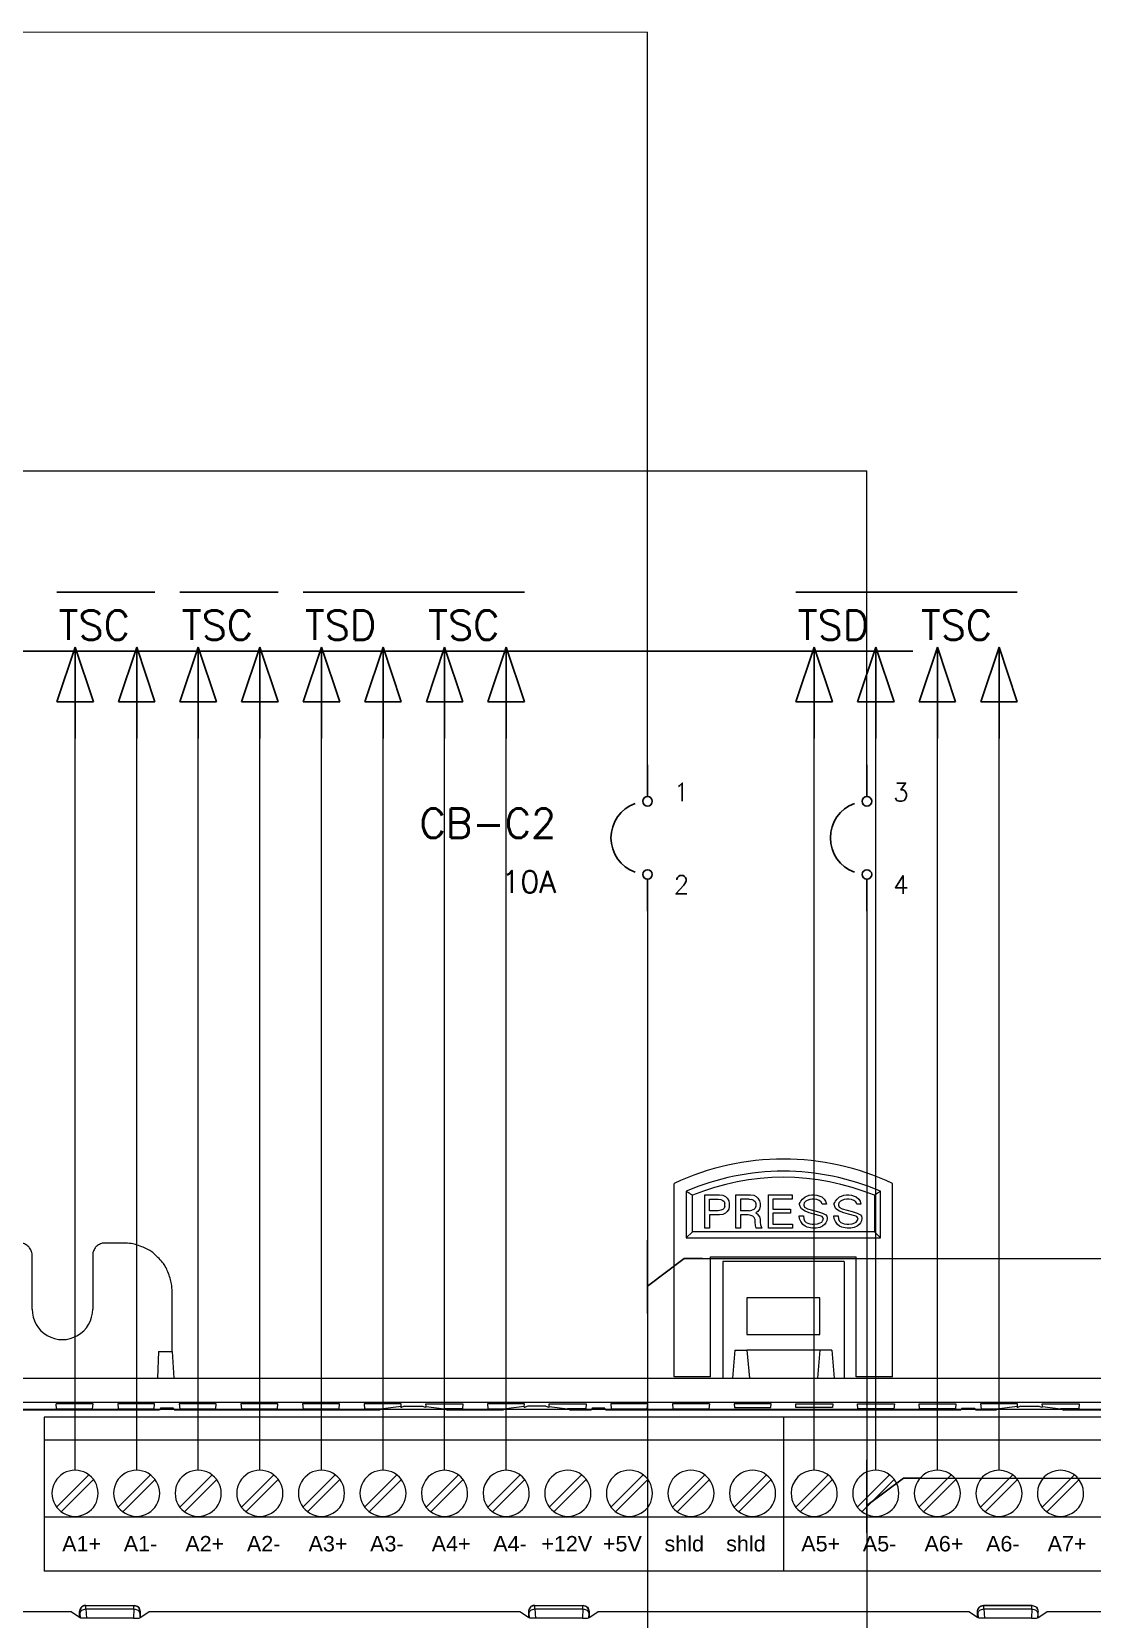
# Model space of a CAD drawing. Header units: inches. Extents: x 75782 to 87231, y -34126 to -18655.
# Drawn here: x 79016.2 to 79161.2, y -29303.4 to -29086.5 of the extents above; entities that cross this region are included whole.
import ezdxf
from ezdxf.enums import TextEntityAlignment as Align

# ---------------------------------------------------------------- set-up
doc = ezdxf.new("R2010")
doc.units = ezdxf.units.IN
doc.header["$MEASUREMENT"] = 0
doc.linetypes.add('DASHED', pattern=[19.05, 12.7, -6.35])
for name, color, linetype, lineweight in [('A-Cable Belden', 9, 'Continuous', 18), ('A-Cables 220V', 6, 'Continuous', 18), ('COMPONENTES', 251, 'Continuous', 18)]:
    doc.layers.add(name, color=color, linetype=linetype, lineweight=lineweight)
doc.styles.add('ARIAL', font='arial.ttf')
doc.styles.get("Standard").update_dxf_attribs({"font": 'ROMANS.SHX'})

# ---------------------------------------------------------------- blocks, each defined once
blk = doc.blocks.new('2F Breaker')
for p, q in [((0, 0), (0, -4.35)), ((30, 0), (30, -4.35)), ((0, -20), (0, -15.65)), ((30, -20), (30, -15.65))]:
    blk.add_line(p, q)
for centre in [(0, -5), (30, -5), (0, -15), (30, -15)]:
    blk.add_circle(centre, 0.653)
for centre in [(0, -10), (30, -10)]:
    blk.add_arc(centre, 5, 110, 250)
for s, p in [('1', (3.57, -5)), ('3', (33.57, -5)), ('2', (3.57, -17.66)), ('4', (33.57, -17.66))]:
    blk.add_text(s, height=2.5).set_placement(p)
at = {"flags": 4}
for tag, height, p in [('NAME', 4, (-12.5, -10)), ('FEATURES', 3, (-12.5, -17.5))]:
    blk.add_attdef(tag, text='', height=height, dxfattribs=at).set_placement(p, align=Align.RIGHT)
blk = doc.blocks.new('derivación a la derecha')
for p, q in [((0, 2.5), (0, -7.5)), ((0, -3.75), (5, 0)), ((5, 0), (7.5, 0))]:
    blk.add_line(p, q)
blk = doc.blocks.new('AK2-XM')
at = {"layer": 'COMPONENTES'}
for p, q in [((31883.37, 23406.27), (31883.37, 23432.72)), ((31913.24, 23406.27), (31913.24, 23432.72)), ((31885.03, 23431.65), (31885.03, 23425.26)), ((31885.86, 23426.09), (31885.86, 23431.1)), ((31887.58, 23426.58), (31887.58, 23431.15)), ((31887.58, 23431.15), (31889.58, 23431.15)), ((31888.21, 23430.58), (31889.41, 23430.58)), ((31888.21, 23428.98), (31888.21, 23430.58)), ((31889.41, 23430.58), (31889.75, 23430.52)), ((31889.58, 23431.15), (31890.03, 23431.09)), ((31889.75, 23430.52), (31890.03, 23430.4)), ((31890.03, 23431.09), (31890.38, 23430.92)), ((31890.03, 23430.4), (31890.21, 23430.23)), ((31890.21, 23430.23), (31890.32, 23429.95)), ((31890.38, 23430.92), (31890.6, 23430.69)), ((31890.6, 23430.69), (31890.83, 23430.35)), ((31890.83, 23430.35), (31890.89, 23429.95)), ((31891.8, 23426.58), (31891.8, 23431.15)), ((31891.8, 23431.15), (31893.8, 23431.15)), ((31892.43, 23430.58), (31892.43, 23428.98)), ((31893.63, 23430.58), (31892.43, 23430.58)), ((31893.63, 23430.58), (31893.97, 23430.52)), ((31893.8, 23431.15), (31894.25, 23431.09)), ((31894.25, 23430.4), (31893.97, 23430.52)), ((31894.25, 23431.09), (31894.6, 23430.92)), ((31894.25, 23430.4), (31894.43, 23430.23)), ((31894.43, 23430.23), (31894.54, 23429.95)), ((31894.6, 23430.92), (31894.83, 23430.69)), ((31894.83, 23430.69), (31895.05, 23430.35)), ((31895.05, 23430.35), (31895.11, 23429.95)), ((31896.25, 23426.58), (31896.25, 23431.15)), ((31896.25, 23431.15), (31899.5, 23431.15)), ((31899.5, 23430.58), (31896.88, 23430.58)), ((31896.88, 23430.58), (31896.88, 23429.21)), ((31899.5, 23431.15), (31899.5, 23430.58)), ((31900.59, 23430.12), (31900.7, 23430.29)), ((31900.7, 23430.29), (31900.93, 23430.58)), ((31900.93, 23430.58), (31901.27, 23430.86)), ((31901.38, 23430.29), (31901.16, 23430.06)), ((31901.27, 23430.86), (31901.5, 23430.97)), ((31901.56, 23430.4), (31901.38, 23430.29)), ((31901.5, 23430.97), (31901.84, 23431.09)), ((31901.9, 23430.52), (31901.56, 23430.4)), ((31901.84, 23431.09), (31902.18, 23431.15)), ((31902.24, 23430.58), (31901.9, 23430.52)), ((31902.18, 23431.15), (31902.52, 23431.15)), ((31902.52, 23430.58), (31902.24, 23430.58)), ((31902.52, 23431.15), (31902.87, 23431.09)), ((31902.87, 23430.52), (31902.52, 23430.58)), ((31902.87, 23431.09), (31903.27, 23430.97)), ((31903.21, 23430.4), (31902.87, 23430.52)), ((31903.49, 23430.18), (31903.21, 23430.4)), ((31903.27, 23430.97), (31903.55, 23430.86)), ((31903.55, 23430.86), (31903.89, 23430.58)), ((31903.89, 23430.58), (31904.06, 23430.29)), ((31904.06, 23430.29), (31904.18, 23429.89)), ((31905.32, 23430.12), (31905.43, 23430.29)), ((31905.43, 23430.29), (31905.66, 23430.58)), ((31905.66, 23430.58), (31906, 23430.86)), ((31906.12, 23430.29), (31905.89, 23430.06)), ((31906, 23430.86), (31906.23, 23430.97)), ((31906.29, 23430.4), (31906.12, 23430.29)), ((31906.23, 23430.97), (31906.57, 23431.09)), ((31906.63, 23430.52), (31906.29, 23430.4)), ((31906.57, 23431.09), (31906.92, 23431.15)), ((31906.97, 23430.58), (31906.63, 23430.52)), ((31906.92, 23431.15), (31907.26, 23431.15)), ((31907.26, 23430.58), (31906.97, 23430.58)), ((31907.26, 23431.15), (31907.6, 23431.09)), ((31907.6, 23430.52), (31907.26, 23430.58)), ((31907.6, 23431.09), (31908, 23430.97)), ((31907.94, 23430.4), (31907.6, 23430.52)), ((31908.23, 23430.18), (31907.94, 23430.4)), ((31908, 23430.97), (31908.28, 23430.86)), ((31908.28, 23430.86), (31908.63, 23430.58)), ((31908.63, 23430.58), (31908.8, 23430.29)), ((31908.8, 23430.29), (31908.91, 23429.89)), ((31910.75, 23431.1), (31910.75, 23426.09)), ((31911.58, 23425.26), (31911.58, 23431.65)), ((31889.41, 23428.98), (31888.21, 23428.98)), ((31888.21, 23428.41), (31888.21, 23426.58)), ((31889.58, 23428.41), (31888.21, 23428.41)), ((31889.75, 23429.04), (31889.41, 23428.98)), ((31890.03, 23428.47), (31889.58, 23428.41)), ((31890.03, 23429.15), (31889.75, 23429.04)), ((31890.21, 23429.32), (31890.03, 23429.15)), ((31890.38, 23428.64), (31890.03, 23428.47)), ((31890.32, 23429.61), (31890.21, 23429.32)), ((31890.32, 23429.61), (31890.32, 23429.95)), ((31890.6, 23428.86), (31890.38, 23428.64)), ((31890.83, 23429.21), (31890.6, 23428.86)), ((31890.89, 23429.61), (31890.83, 23429.21)), ((31890.89, 23429.95), (31890.89, 23429.61)), ((31893.63, 23428.98), (31892.43, 23428.98)), ((31892.43, 23428.41), (31892.43, 23426.58)), ((31893.51, 23428.41), (31892.43, 23428.41)), ((31893.86, 23428.35), (31893.51, 23428.41)), ((31893.63, 23428.98), (31893.97, 23429.04)), ((31894.14, 23428.24), (31893.86, 23428.35)), ((31894.25, 23429.15), (31893.97, 23429.04)), ((31894.31, 23428.07), (31894.14, 23428.24)), ((31894.25, 23429.15), (31894.43, 23429.32)), ((31894.43, 23427.78), (31894.31, 23428.07)), ((31894.54, 23429.61), (31894.43, 23429.32)), ((31894.54, 23429.95), (31894.54, 23429.61)), ((31894.83, 23428.86), (31894.54, 23428.69)), ((31894.54, 23428.69), (31894.83, 23428.52)), ((31895.05, 23429.21), (31894.83, 23428.86)), ((31895.05, 23428.18), (31894.83, 23428.52)), ((31895.11, 23429.61), (31895.05, 23429.21)), ((31895.05, 23428.18), (31895.11, 23427.78)), ((31895.11, 23429.95), (31895.11, 23429.61)), ((31896.88, 23429.21), (31899.27, 23429.21)), ((31896.88, 23428.64), (31896.88, 23427.15)), ((31899.27, 23428.64), (31896.88, 23428.64)), ((31899.27, 23429.21), (31899.27, 23428.64)), ((31900.47, 23428.29), (31901.04, 23428.29)), ((31900.53, 23427.89), (31900.47, 23428.29)), ((31900.53, 23429.95), (31900.59, 23430.12)), ((31900.53, 23429.83), (31900.53, 23429.95)), ((31900.59, 23429.55), (31900.53, 23429.83)), ((31900.76, 23429.26), (31900.59, 23429.55)), ((31901.27, 23428.92), (31900.76, 23429.26)), ((31901.04, 23428.29), (31901.1, 23427.89)), ((31901.16, 23430.06), (31901.1, 23429.83)), ((31901.1, 23429.83), (31901.1, 23429.72)), ((31901.1, 23429.72), (31901.21, 23429.49)), ((31901.21, 23429.49), (31901.61, 23429.26)), ((31901.84, 23428.69), (31901.27, 23428.92)), ((31901.61, 23429.26), (31902.98, 23428.86)), ((31902.47, 23428.52), (31901.84, 23428.69)), ((31903.32, 23428.29), (31902.47, 23428.52)), ((31902.98, 23428.86), (31903.67, 23428.64)), ((31903.61, 23428.18), (31903.32, 23428.29)), ((31903.61, 23429.89), (31903.49, 23430.18)), ((31904.18, 23429.89), (31903.61, 23429.89)), ((31903.72, 23428.07), (31903.61, 23428.18)), ((31903.67, 23428.64), (31903.95, 23428.52)), ((31903.78, 23427.84), (31903.72, 23428.07)), ((31903.95, 23428.52), (31904.12, 23428.41)), ((31904.12, 23428.41), (31904.24, 23428.24)), ((31904.24, 23428.24), (31904.29, 23427.95)), ((31905.26, 23427.89), (31905.21, 23428.29)), ((31905.21, 23428.29), (31905.78, 23428.29)), ((31905.26, 23429.95), (31905.32, 23430.12)), ((31905.26, 23429.83), (31905.26, 23429.95)), ((31905.32, 23429.55), (31905.26, 23429.83)), ((31905.49, 23429.26), (31905.32, 23429.55)), ((31906, 23428.92), (31905.49, 23429.26)), ((31905.78, 23428.29), (31905.83, 23427.89)), ((31905.89, 23430.06), (31905.83, 23429.83)), ((31905.83, 23429.83), (31905.83, 23429.72)), ((31905.83, 23429.72), (31905.95, 23429.49)), ((31905.95, 23429.49), (31906.35, 23429.26)), ((31906.57, 23428.69), (31906, 23428.92)), ((31906.35, 23429.26), (31907.71, 23428.86)), ((31907.2, 23428.52), (31906.57, 23428.69)), ((31908.06, 23428.29), (31907.2, 23428.52)), ((31907.71, 23428.86), (31908.4, 23428.64)), ((31908.34, 23428.18), (31908.06, 23428.29)), ((31908.34, 23429.89), (31908.23, 23430.18)), ((31908.91, 23429.89), (31908.34, 23429.89)), ((31908.46, 23428.07), (31908.34, 23428.18)), ((31908.4, 23428.64), (31908.68, 23428.52)), ((31908.51, 23427.84), (31908.46, 23428.07)), ((31908.68, 23428.52), (31908.86, 23428.41)), ((31908.86, 23428.41), (31908.97, 23428.24)), ((31908.97, 23428.24), (31909.03, 23427.95)), ((31885.03, 23425.26), (31885.86, 23426.09)), ((31910.75, 23426.09), (31885.86, 23426.09)), ((31888.21, 23426.58), (31887.58, 23426.58)), ((31892.43, 23426.58), (31891.8, 23426.58)), ((31894.43, 23427.44), (31894.43, 23427.78)), ((31894.48, 23426.98), (31894.43, 23427.44)), ((31894.6, 23426.58), (31894.48, 23426.98)), ((31895.34, 23426.58), (31894.6, 23426.58)), ((31895.11, 23427.78), (31895.11, 23427.44)), ((31895.11, 23427.44), (31895.17, 23427.04)), ((31895.17, 23427.04), (31895.34, 23426.58)), ((31899.56, 23426.58), (31896.25, 23426.58)), ((31896.88, 23427.15), (31899.56, 23427.15)), ((31899.56, 23427.15), (31899.56, 23426.58)), ((31900.7, 23427.5), (31900.53, 23427.89)), ((31900.98, 23427.1), (31900.7, 23427.5)), ((31901.27, 23426.87), (31900.98, 23427.1)), ((31901.1, 23427.89), (31901.21, 23427.61)), ((31901.21, 23427.61), (31901.44, 23427.38)), ((31901.56, 23426.75), (31901.27, 23426.87)), ((31901.44, 23427.38), (31901.67, 23427.27)), ((31902.01, 23426.64), (31901.56, 23426.75)), ((31901.67, 23427.27), (31901.9, 23427.21)), ((31901.9, 23427.21), (31902.24, 23427.15)), ((31902.3, 23426.58), (31902.01, 23426.64)), ((31902.24, 23427.15), (31902.52, 23427.15)), ((31902.81, 23426.58), (31902.3, 23426.58)), ((31902.52, 23427.15), (31902.98, 23427.21)), ((31903.27, 23426.7), (31902.81, 23426.58)), ((31902.98, 23427.21), (31903.32, 23427.32)), ((31903.67, 23426.87), (31903.27, 23426.7)), ((31903.32, 23427.32), (31903.55, 23427.44)), ((31903.55, 23427.44), (31903.72, 23427.67)), ((31903.95, 23427.1), (31903.67, 23426.87)), ((31903.72, 23427.67), (31903.78, 23427.84)), ((31904.12, 23427.32), (31903.95, 23427.1)), ((31904.24, 23427.61), (31904.12, 23427.32)), ((31904.29, 23427.95), (31904.24, 23427.61)), ((31905.43, 23427.5), (31905.26, 23427.89)), ((31905.72, 23427.1), (31905.43, 23427.5)), ((31906, 23426.87), (31905.72, 23427.1)), ((31905.83, 23427.89), (31905.95, 23427.61)), ((31905.95, 23427.61), (31906.17, 23427.38)), ((31906.29, 23426.75), (31906, 23426.87)), ((31906.17, 23427.38), (31906.4, 23427.27)), ((31906.75, 23426.64), (31906.29, 23426.75)), ((31906.4, 23427.27), (31906.63, 23427.21)), ((31906.63, 23427.21), (31906.97, 23427.15)), ((31907.03, 23426.58), (31906.75, 23426.64)), ((31906.97, 23427.15), (31907.26, 23427.15)), ((31907.54, 23426.58), (31907.03, 23426.58)), ((31907.26, 23427.15), (31907.71, 23427.21)), ((31908, 23426.7), (31907.54, 23426.58)), ((31907.71, 23427.21), (31908.06, 23427.32)), ((31908.4, 23426.87), (31908, 23426.7)), ((31908.06, 23427.32), (31908.28, 23427.44)), ((31908.28, 23427.44), (31908.46, 23427.67)), ((31908.68, 23427.1), (31908.4, 23426.87)), ((31908.46, 23427.67), (31908.51, 23427.84)), ((31908.86, 23427.32), (31908.68, 23427.1)), ((31908.97, 23427.61), (31908.86, 23427.32)), ((31909.03, 23427.95), (31908.97, 23427.61)), ((31911.58, 23425.26), (31910.75, 23426.09)), ((31808.09, 23424.56), (31805.52, 23424.56)), ((31885.03, 23425.26), (31911.58, 23425.26)), ((31795.57, 23415.51), (31795.57, 23422.9)), ((31803.87, 23422.9), (31803.87, 23415.51)), ((31888.35, 23406.27), (31888.35, 23422.67)), ((31888.35, 23422.67), (31908.26, 23422.67)), ((31890.01, 23422.03), (31890.01, 23406.11)), ((31906.6, 23422.03), (31890.01, 23422.03)), ((31906.6, 23422.03), (31906.6, 23406.11)), ((31908.26, 23406.27), (31908.26, 23422.67)), ((31814.72, 23409.72), (31814.72, 23417.93)), ((31903.28, 23417.06), (31893.33, 23417.06)), ((31893.33, 23417.06), (31893.33, 23412.08)), ((31903.28, 23412.08), (31903.28, 23417.06)), ((31893.33, 23412.08), (31903.28, 23412.08)), ((31812.84, 23409.72), (31812.71, 23406.11)), ((31812.84, 23409.72), (31814.72, 23409.72)), ((31814.72, 23409.72), (31814.94, 23406.11)), ((31891.67, 23409.91), (31891.34, 23406.11)), ((31891.67, 23409.91), (31893.33, 23409.91)), ((31903.28, 23409.91), (31893.33, 23409.91)), ((31893.33, 23409.91), (31893.66, 23406.11)), ((31903.28, 23409.91), (31902.95, 23406.11)), ((31904.94, 23409.91), (31903.28, 23409.91)), ((31904.94, 23409.91), (31905.27, 23406.11)), ((31780.79, 23406.11), (32015.82, 23406.11)), ((31888.35, 23406.27), (31883.37, 23406.27)), ((31913.24, 23406.27), (31908.26, 23406.27)), ((32011.63, 23402.79), (31784.98, 23402.79)), ((31803.91, 23402.57), (31798.85, 23402.57)), ((31798.91, 23401.9), (31798.85, 23402.57)), ((31803.85, 23401.9), (31803.91, 23402.57)), ((31812.33, 23402.57), (31807.28, 23402.57)), ((31807.28, 23402.57), (31807.33, 23401.9)), ((31812.28, 23401.9), (31812.33, 23402.57)), ((31813.14, 23402.01), (31813, 23401.72)), ((31814.9, 23402.01), (31813.14, 23402.01)), ((31814.9, 23402.01), (31815.04, 23401.72)), ((31820.76, 23402.57), (31815.7, 23402.57)), ((31815.7, 23402.57), (31815.76, 23401.9)), ((31820.71, 23401.9), (31820.76, 23402.57)), ((31829.19, 23402.57), (31824.13, 23402.57)), ((31824.13, 23402.57), (31824.19, 23401.9)), ((31829.13, 23401.9), (31829.19, 23402.57)), ((31837.62, 23402.57), (31832.56, 23402.57)), ((31832.56, 23402.57), (31832.62, 23401.9)), ((31837.56, 23401.9), (31837.62, 23402.57)), ((31840.99, 23402.57), (31841.05, 23401.9)), ((31846.05, 23402.57), (31840.99, 23402.57)), ((31846.02, 23402.23), (31843.54, 23401.9)), ((31846.01, 23402.12), (31846.02, 23402.23)), ((31846.01, 23402.12), (31846.12, 23402.12)), ((31846.02, 23402.23), (31846.05, 23402.57)), ((31846.5, 23402.27), (31846.12, 23402.12)), ((31846.5, 23402.27), (31848.97, 23402.27)), ((31848.97, 23402.27), (31849.34, 23402.12)), ((31849.46, 23402.12), (31849.34, 23402.12)), ((31849.42, 23402.57), (31854.48, 23402.57)), ((31849.45, 23402.23), (31849.42, 23402.57)), ((31849.45, 23402.23), (31851.93, 23401.9)), ((31849.46, 23402.12), (31849.45, 23402.23)), ((31854.48, 23402.57), (31854.42, 23401.9)), ((31862.91, 23402.57), (31857.85, 23402.57)), ((31857.85, 23402.57), (31857.91, 23401.9)), ((31862.88, 23402.23), (31860.39, 23401.9)), ((31862.87, 23402.12), (31862.88, 23402.23)), ((31862.87, 23402.12), (31862.98, 23402.12)), ((31862.88, 23402.23), (31862.91, 23402.57)), ((31863.35, 23402.27), (31862.98, 23402.12)), ((31865.83, 23402.27), (31863.35, 23402.27)), ((31865.83, 23402.27), (31866.2, 23402.12)), ((31866.31, 23402.12), (31866.2, 23402.12)), ((31866.28, 23402.57), (31871.33, 23402.57)), ((31866.3, 23402.23), (31866.28, 23402.57)), ((31866.3, 23402.23), (31868.79, 23401.9)), ((31866.31, 23402.12), (31866.3, 23402.23)), ((31871.33, 23402.57), (31871.28, 23401.9)), ((31872.14, 23402.01), (31872, 23401.72)), ((31873.89, 23402.01), (31872.14, 23402.01)), ((31873.89, 23402.01), (31874.04, 23401.72)), ((31879.76, 23402.57), (31874.7, 23402.57)), ((31874.7, 23402.57), (31874.76, 23401.9)), ((31879.7, 23401.9), (31879.76, 23402.57)), ((31888.19, 23402.57), (31883.13, 23402.57)), ((31883.13, 23402.57), (31883.19, 23401.9)), ((31888.19, 23402.57), (31888.13, 23401.9)), ((31896.62, 23402.57), (31891.56, 23402.57)), ((31891.56, 23402.57), (31891.6, 23402.1)), ((31891.6, 23402.1), (31896.58, 23402.1)), ((31896.58, 23402.1), (31896.62, 23402.57)), ((31899.99, 23402.57), (31905.05, 23402.57)), ((31900.03, 23402.1), (31899.99, 23402.57)), ((31905.01, 23402.1), (31900.03, 23402.1)), ((31905.05, 23402.57), (31905.01, 23402.1)), ((31908.42, 23402.57), (31913.48, 23402.57)), ((31908.48, 23401.9), (31908.42, 23402.57)), ((31913.48, 23402.57), (31913.42, 23401.9)), ((31916.9, 23401.9), (31916.85, 23402.57)), ((31916.85, 23402.57), (31921.9, 23402.57)), ((31921.9, 23402.57), (31921.85, 23401.9)), ((31922.71, 23402.01), (31922.57, 23401.72)), ((31922.71, 23402.01), (31924.47, 23402.01)), ((31924.47, 23402.01), (31924.61, 23401.72)), ((31930.33, 23402.57), (31925.27, 23402.57)), ((31925.27, 23402.57), (31925.33, 23401.9)), ((31930.3, 23402.23), (31927.82, 23401.9)), ((31930.29, 23402.12), (31930.3, 23402.23)), ((31930.29, 23402.12), (31930.41, 23402.12)), ((31930.3, 23402.23), (31930.33, 23402.57)), ((31930.78, 23402.27), (31930.41, 23402.12)), ((31930.78, 23402.27), (31933.25, 23402.27)), ((31933.25, 23402.27), (31933.63, 23402.12)), ((31933.74, 23402.12), (31933.63, 23402.12)), ((31933.7, 23402.57), (31938.76, 23402.57)), ((31933.73, 23402.23), (31933.7, 23402.57)), ((31933.73, 23402.23), (31936.22, 23401.9)), ((31933.74, 23402.12), (31933.73, 23402.23)), ((31938.76, 23402.57), (31938.7, 23401.9)), ((31813, 23401.72), (31785.52, 23401.72)), ((31785.66, 23401.84), (32010.95, 23401.84)), ((31898.3, 23400.78), (31797.24, 23400.78)), ((31797.24, 23400.78), (31797.24, 23379.73)), ((31798.91, 23401.9), (31803.85, 23401.9)), ((31807.33, 23401.9), (31812.28, 23401.9)), ((31843.08, 23401.72), (31815.04, 23401.72)), ((31815.76, 23401.9), (31820.71, 23401.9)), ((31824.19, 23401.9), (31829.13, 23401.9)), ((31832.62, 23401.9), (31837.56, 23401.9)), ((31841.05, 23401.9), (31843.54, 23401.9)), ((31843.54, 23401.9), (31843.08, 23401.72)), ((31854.42, 23401.9), (31851.93, 23401.9)), ((31851.93, 23401.9), (31852.38, 23401.72)), ((31859.94, 23401.72), (31852.38, 23401.72)), ((31857.91, 23401.9), (31860.39, 23401.9)), ((31860.39, 23401.9), (31859.94, 23401.72)), ((31871.28, 23401.9), (31868.79, 23401.9)), ((31868.79, 23401.9), (31869.24, 23401.72)), ((31872, 23401.72), (31869.24, 23401.72)), ((31922.57, 23401.72), (31874.04, 23401.72)), ((31874.76, 23401.9), (31879.7, 23401.9)), ((31883.19, 23401.9), (31888.13, 23401.9)), ((31999.37, 23400.78), (31898.3, 23400.78)), ((31898.3, 23400.78), (31898.3, 23379.73)), ((31898.3, 23400.78), (31898.3, 23379.73)), ((31913.42, 23401.9), (31908.48, 23401.9)), ((31921.85, 23401.9), (31916.9, 23401.9)), ((31927.37, 23401.72), (31924.61, 23401.72)), ((31925.33, 23401.9), (31927.82, 23401.9)), ((31927.82, 23401.9), (31927.37, 23401.72)), ((31938.7, 23401.9), (31936.22, 23401.9)), ((31936.22, 23401.9), (31936.67, 23401.72)), ((31944.22, 23401.72), (31936.67, 23401.72)), ((31898.3, 23397.63), (31797.24, 23397.63)), ((31999.37, 23397.63), (31898.3, 23397.63)), ((31803.35, 23392.89), (31798.92, 23388.47)), ((31803.98, 23392.26), (31799.56, 23387.83)), ((31811.77, 23392.89), (31807.35, 23388.47)), ((31812.4, 23392.26), (31807.98, 23387.83)), ((31820.19, 23392.89), (31815.77, 23388.47)), ((31820.82, 23392.26), (31816.4, 23387.83)), ((31828.61, 23392.89), (31824.19, 23388.47)), ((31829.24, 23392.26), (31824.82, 23387.83)), ((31837.03, 23392.89), (31832.61, 23388.47)), ((31837.67, 23392.26), (31833.24, 23387.83)), ((31845.46, 23392.89), (31841.03, 23388.47)), ((31846.09, 23392.26), (31841.67, 23387.83)), ((31853.88, 23392.89), (31849.46, 23388.47)), ((31854.51, 23392.26), (31850.09, 23387.83)), ((31862.3, 23392.89), (31857.88, 23388.47)), ((31862.93, 23392.26), (31858.51, 23387.83)), ((31870.72, 23392.89), (31866.3, 23388.47)), ((31871.35, 23392.26), (31866.93, 23387.83)), ((31879.14, 23392.89), (31874.72, 23388.47)), ((31879.78, 23392.26), (31875.35, 23387.83)), ((31887.57, 23392.89), (31883.14, 23388.47)), ((31888.2, 23392.26), (31883.78, 23387.83)), ((31895.99, 23392.89), (31891.57, 23388.47)), ((31896.62, 23392.26), (31892.2, 23387.83)), ((31904.41, 23392.89), (31899.99, 23388.47)), ((31905.04, 23392.26), (31900.62, 23387.83)), ((31912.83, 23392.89), (31908.41, 23388.47)), ((31913.46, 23392.26), (31909.04, 23387.83)), ((31921.25, 23392.89), (31916.83, 23388.47)), ((31921.89, 23392.26), (31917.46, 23387.83)), ((31929.68, 23392.89), (31925.25, 23388.47)), ((31930.31, 23392.26), (31925.89, 23387.83)), ((31938.1, 23392.89), (31933.68, 23388.47)), ((31938.73, 23392.26), (31934.31, 23387.83)), ((31898.3, 23387.1), (31797.24, 23387.1)), ((31999.37, 23387.1), (31898.3, 23387.1)), ((31898.3, 23379.73), (31797.24, 23379.73)), ((31999.37, 23379.73), (31898.3, 23379.73)), ((31800.9, 23374.17), (31780.46, 23374.17)), ((31802.07, 23373.38), (31800.9, 23374.17)), ((31802.07, 23373.38), (31802.07, 23374.22)), ((31802.07, 23374.22), (31802.09, 23374.21)), ((31802.11, 23373.97), (31802.15, 23373.33)), ((31802.9, 23375.05), (31809.54, 23375.05)), ((31802.9, 23375.05), (31802.91, 23375.04)), ((31802.91, 23375.04), (31809.53, 23375.04)), ((31802.94, 23374.56), (31809.5, 23374.56)), ((31802.94, 23374.56), (31803.01, 23373.29)), ((31809.5, 23374.56), (31809.43, 23373.29)), ((31809.54, 23375.05), (31809.53, 23375.04)), ((31810.33, 23373.97), (31810.3, 23373.33)), ((31810.37, 23374.22), (31810.36, 23374.21)), ((31810.37, 23374.22), (31810.37, 23373.38)), ((31810.37, 23373.38), (31811.55, 23374.17)), ((31862.28, 23374.17), (31811.55, 23374.17)), ((31863.46, 23373.38), (31862.28, 23374.17)), ((31863.46, 23374.22), (31863.47, 23374.21)), ((31863.46, 23374.22), (31863.46, 23373.38)), ((31863.5, 23373.97), (31863.54, 23373.33)), ((31864.29, 23375.05), (31870.93, 23375.05)), ((31864.29, 23375.05), (31864.3, 23375.04)), ((31864.3, 23375.04), (31870.92, 23375.04)), ((31864.33, 23374.56), (31870.89, 23374.56)), ((31864.33, 23374.56), (31864.4, 23373.29)), ((31870.89, 23374.56), (31870.82, 23373.29)), ((31870.93, 23375.05), (31870.92, 23375.04)), ((31871.72, 23373.97), (31871.68, 23373.33)), ((31871.76, 23374.22), (31871.75, 23374.21)), ((31871.76, 23374.22), (31871.76, 23373.38)), ((31871.76, 23373.38), (31872.94, 23374.17)), ((31923.67, 23374.17), (31872.94, 23374.17)), ((31924.85, 23373.38), (31923.67, 23374.17)), ((31924.85, 23374.22), (31924.86, 23374.21)), ((31924.85, 23373.38), (31924.85, 23374.22)), ((31924.89, 23373.97), (31924.92, 23373.33)), ((31932.32, 23375.05), (31925.68, 23375.05)), ((31925.68, 23375.05), (31925.69, 23375.04)), ((31925.69, 23375.04), (31932.31, 23375.04)), ((31925.72, 23374.56), (31932.28, 23374.56)), ((31925.72, 23374.56), (31925.79, 23373.29)), ((31932.28, 23374.56), (31932.21, 23373.29)), ((31932.32, 23375.05), (31932.31, 23375.04)), ((31933.11, 23373.97), (31933.07, 23373.33)), ((31933.15, 23374.22), (31933.13, 23374.21)), ((31933.15, 23373.38), (31933.15, 23374.22)), ((31933.15, 23373.38), (31934.32, 23374.17)), ((31985.06, 23374.17), (31934.32, 23374.17)), ((31802.15, 23373.33), (31802.07, 23373.38)), ((31809.43, 23373.29), (31803.01, 23373.29)), ((31810.3, 23373.33), (31810.37, 23373.38)), ((31863.54, 23373.33), (31863.46, 23373.38)), ((31870.82, 23373.29), (31864.4, 23373.29)), ((31871.68, 23373.33), (31871.76, 23373.38)), ((31924.92, 23373.33), (31924.85, 23373.38)), ((31932.21, 23373.29), (31925.79, 23373.29)), ((31933.07, 23373.33), (31933.15, 23373.38))]:
    blk.add_line(p, q, dxfattribs=at)
for centre, major_axis, start_param, end_param in [((31898.3, 23400.78), (24.93, 24.93), 0.34806, 1.222736), ((31898.3, 23400.78), (23.76, 23.76), 0.379263, 1.191533), ((31898.3, 23400.78), (23.17, 23.17), 0.395876, 1.174921), ((31799.72, 23415.51), (-2.93, 2.93), 0.785398, 3.926991), ((31801.45, 23390.36), (2.23, 2.23), 5.497787, 8.63938), ((31809.87, 23390.36), (2.23, 2.23), 5.497787, 8.63938), ((31818.29, 23390.36), (2.23, 2.23), 5.497787, 8.63938), ((31826.72, 23390.36), (2.23, 2.23), 5.497787, 8.63938), ((31835.14, 23390.36), (2.23, 2.23), 5.497787, 8.63938), ((31843.56, 23390.36), (2.23, 2.23), 5.497787, 8.63938), ((31851.98, 23390.36), (-2.23, 2.23), 3.926991, 7.068583), ((31860.41, 23390.36), (-2.23, 2.23), 3.926991, 7.068583), ((31868.83, 23390.36), (2.23, 2.23), 5.497787, 8.63938), ((31877.25, 23390.36), (2.23, 2.23), 5.497787, 8.63938), ((31885.67, 23390.36), (2.23, 2.23), 5.497787, 8.63938), ((31894.09, 23390.36), (2.23, 2.23), 5.497787, 8.63938), ((31902.52, 23390.36), (-2.23, 2.23), 3.926991, 7.068583), ((31910.94, 23390.36), (2.23, 2.23), 5.497787, 8.63938), ((31919.36, 23390.36), (2.23, 2.23), 5.497787, 8.63938), ((31927.78, 23390.36), (-2.23, 2.23), 3.926991, 7.068583), ((31936.2, 23390.36), (-2.23, 2.23), 3.926991, 7.068583), ((31801.45, 23390.36), (2.23, 2.23), 2.356194, 5.497787), ((31809.87, 23390.36), (2.23, 2.23), 2.356194, 5.497787), ((31818.29, 23390.36), (2.23, 2.23), 2.356194, 5.497787), ((31826.72, 23390.36), (2.23, 2.23), 2.356194, 5.497787), ((31835.14, 23390.36), (-2.23, 2.23), 0.785398, 3.926991), ((31843.56, 23390.36), (2.23, 2.23), 2.356194, 5.497787), ((31851.98, 23390.36), (-2.23, 2.23), 0.785398, 3.926991), ((31860.41, 23390.36), (2.23, 2.23), 2.356194, 5.497787), ((31868.83, 23390.36), (2.23, 2.23), 2.356194, 5.497787), ((31877.25, 23390.36), (2.23, 2.23), 2.356194, 5.497787), ((31885.67, 23390.36), (2.23, 2.23), 2.356194, 5.497787), ((31894.09, 23390.36), (2.23, 2.23), 2.356194, 5.497787), ((31902.52, 23390.36), (-2.23, 2.23), 0.785398, 3.926991), ((31910.94, 23390.36), (2.23, 2.23), 2.356194, 5.497787), ((31919.36, 23390.36), (2.23, 2.23), 2.356194, 5.497787), ((31927.78, 23390.36), (2.23, 2.23), 2.356194, 5.497787), ((31936.2, 23390.36), (-2.23, 2.23), 0.785398, 3.926991)]:
    blk.add_ellipse(centre, major_axis=major_axis, ratio=1, start_param=start_param, end_param=end_param, dxfattribs=at)
for points, knots in [([(31885.86, 23431.1), (31885.8, 23431.14), (31885.7, 23431.2), (31885.58, 23431.28), (31885.5, 23431.34), (31885.45, 23431.37), (31885.39, 23431.41), (31885.31, 23431.46), (31885.19, 23431.54), (31885.09, 23431.61), (31885.03, 23431.65)], [0, 0, 0, 0, 0.127606, 0.2220804, 0.2622658, 0.3003768, 0.3385032, 0.3787203, 0.473029, 0.6003095, 0.6003095, 0.6003095, 0.6003095]), ([(31911.58, 23431.65), (31911.52, 23431.61), (31911.42, 23431.54), (31911.29, 23431.46), (31911.22, 23431.41), (31911.16, 23431.37), (31911.11, 23431.34), (31911.03, 23431.28), (31910.91, 23431.2), (31910.81, 23431.14), (31910.75, 23431.1)], [0, 0, 0, 0, 0.1280693, 0.2225237, 0.262201, 0.2998611, 0.337937, 0.3781654, 0.4726956, 0.6003095, 0.6003095, 0.6003095, 0.6003095]), ([(31795.57, 23422.9), (31795.57, 23423.02), (31795.56, 23423.23), (31795.46, 23423.52), (31795.32, 23423.77), (31795.2, 23423.96), (31795.1, 23424.09), (31794.97, 23424.19), (31794.78, 23424.31), (31794.53, 23424.45), (31794.24, 23424.55), (31794.03, 23424.56), (31793.91, 23424.56)], [0, 0, 0, 0, 0.390691, 0.696847, 1.03087, 1.336915, 1.458029, 1.579143, 1.885188, 2.21921, 2.525366, 2.916058, 2.916058, 2.916058, 2.916058]), ([(31805.52, 23424.56), (31805.41, 23424.56), (31805.2, 23424.55), (31804.91, 23424.45), (31804.66, 23424.31), (31804.46, 23424.19), (31804.34, 23424.09), (31804.23, 23423.96), (31804.11, 23423.77), (31803.98, 23423.52), (31803.87, 23423.23), (31803.87, 23423.02), (31803.87, 23422.9)], [0, 0, 0, 0, 0.390691, 0.696847, 1.03087, 1.336915, 1.458029, 1.579143, 1.885188, 2.21921, 2.525366, 2.916058, 2.916058, 2.916058, 2.916058]), ([(31814.72, 23417.93), (31814.71, 23418.28), (31814.7, 23418.9), (31814.46, 23419.8), (31814.16, 23420.59), (31813.88, 23421.21), (31813.63, 23421.65), (31813.3, 23422.07), (31812.77, 23422.61), (31812.23, 23423.14), (31811.81, 23423.47), (31811.37, 23423.72), (31810.75, 23424), (31809.96, 23424.3), (31809.06, 23424.54), (31808.44, 23424.55), (31808.09, 23424.56)], [0, 0, 0, 0, 1.171819, 2.089433, 3.092899, 4.011979, 4.376041, 4.764493, 5.830552, 6.896612, 7.285064, 7.649125, 8.568205, 9.571671, 10.489286, 11.661105, 11.661105, 11.661105, 11.661105]), ([(31802.9, 23375.05), (31802.88, 23375.05), (31802.83, 23375.05), (31802.77, 23375.04), (31802.74, 23375.03), (31802.73, 23375.03), (31802.71, 23375.02), (31802.69, 23375.02), (31802.66, 23375.01), (31802.63, 23375), (31802.6, 23374.99), (31802.57, 23374.97), (31802.52, 23374.95), (31802.48, 23374.92), (31802.44, 23374.9), (31802.4, 23374.87), (31802.36, 23374.83), (31802.33, 23374.8), (31802.29, 23374.76), (31802.26, 23374.73), (31802.23, 23374.69), (31802.2, 23374.64), (31802.17, 23374.6), (31802.15, 23374.56), (31802.14, 23374.52), (31802.12, 23374.49), (31802.11, 23374.46), (31802.11, 23374.44), (31802.1, 23374.42), (31802.1, 23374.4), (31802.09, 23374.37), (31802.08, 23374.34), (31802.08, 23374.29), (31802.07, 23374.25), (31802.07, 23374.22)], [0, 0, 0, 0, 0.094023, 0.158967, 0.17911, 0.19947, 0.22051, 0.243602, 0.275846, 0.308634, 0.346635, 0.385144, 0.44177, 0.499734, 0.557215, 0.613337, 0.668258, 0.723088, 0.777863, 0.832722, 0.888772, 0.946163, 1.004002, 1.06055, 1.099271, 1.137485, 1.170329, 1.202138, 1.224511, 1.245637, 1.272061, 1.299186, 1.362293, 1.446619, 1.446619, 1.446619, 1.446619]), ([(31802.91, 23375.04), (31802.69, 23374.98), (31802.26, 23374.87), (31802.14, 23374.43), (31802.09, 23374.21)], [0, 0, 0, 0, 0.70348, 1.407324, 1.407324, 1.407324, 1.407324]), ([(31802.11, 23373.97), (31802.11, 23374), (31802.11, 23374.05), (31802.11, 23374.11), (31802.1, 23374.14), (31802.1, 23374.15), (31802.1, 23374.16), (31802.1, 23374.16), (31802.1, 23374.17), (31802.1, 23374.18), (31802.09, 23374.19), (31802.09, 23374.19), (31802.09, 23374.2), (31802.09, 23374.21), (31802.09, 23374.21), (31802.09, 23374.21), (31802.09, 23374.21)], [0, 0, 0, 0, 0.102079, 0.1697011, 0.1861369, 0.2017783, 0.2085269, 0.2163344, 0.226062, 0.2362791, 0.2435115, 0.2508834, 0.2588819, 0.2664729, 0.2705674, 0.2746614, 0.2746614, 0.2746614, 0.2746614]), ([(31802.11, 23373.97), (31802.19, 23374.12), (31802.35, 23374.47), (31802.73, 23374.52), (31802.94, 23374.56)], [0, 0, 0, 0, 0.535699, 1.202825, 1.202825, 1.202825, 1.202825]), ([(31802.94, 23374.56), (31802.94, 23374.63), (31802.94, 23374.74), (31802.93, 23374.85), (31802.93, 23374.9), (31802.93, 23374.91), (31802.93, 23374.93), (31802.93, 23374.95), (31802.93, 23374.96), (31802.92, 23374.98), (31802.92, 23374.99), (31802.92, 23375), (31802.92, 23375.02), (31802.92, 23375.03), (31802.92, 23375.04), (31802.91, 23375.04), (31802.91, 23375.04)], [0, 0, 0, 0, 0.247065, 0.3682761, 0.3812536, 0.3978966, 0.4168811, 0.4390739, 0.4573301, 0.4748063, 0.4865948, 0.4991488, 0.5154977, 0.5310966, 0.5379409, 0.5441019, 0.5441019, 0.5441019, 0.5441019]), ([(31809.5, 23374.56), (31809.5, 23374.62), (31809.51, 23374.72), (31809.51, 23374.82), (31809.51, 23374.88), (31809.51, 23374.91), (31809.52, 23374.95), (31809.52, 23374.99), (31809.52, 23375.02), (31809.53, 23375.04), (31809.53, 23375.04)], [0, 0, 0, 0, 0.2026996, 0.3324837, 0.3631394, 0.3976743, 0.4421414, 0.4914344, 0.5225414, 0.5441129, 0.5441129, 0.5441129, 0.5441129]), ([(31809.5, 23374.56), (31809.71, 23374.52), (31810.09, 23374.47), (31810.26, 23374.12), (31810.33, 23373.97)], [0, 0, 0, 0, 0.667126, 1.202825, 1.202825, 1.202825, 1.202825]), ([(31810.36, 23374.21), (31810.3, 23374.43), (31810.19, 23374.87), (31809.75, 23374.98), (31809.53, 23375.04)], [0, 0, 0, 0, 0.703844, 1.407324, 1.407324, 1.407324, 1.407324]), ([(31809.54, 23375.05), (31809.76, 23374.99), (31810.2, 23374.88), (31810.31, 23374.44), (31810.37, 23374.22)], [0, 0, 0, 0, 0.704295, 1.408225, 1.408225, 1.408225, 1.408225]), ([(31810.33, 23373.97), (31810.33, 23374), (31810.33, 23374.05), (31810.34, 23374.11), (31810.34, 23374.14), (31810.34, 23374.15), (31810.34, 23374.16), (31810.34, 23374.16), (31810.35, 23374.17), (31810.35, 23374.18), (31810.35, 23374.19), (31810.35, 23374.19), (31810.35, 23374.2), (31810.35, 23374.21), (31810.36, 23374.21), (31810.36, 23374.21), (31810.36, 23374.21)], [0, 0, 0, 0, 0.1017018, 0.1691684, 0.1856366, 0.2012833, 0.2080138, 0.2158042, 0.2256186, 0.2359355, 0.243244, 0.2506934, 0.2587958, 0.2664733, 0.2705682, 0.2746634, 0.2746634, 0.2746634, 0.2746634]), ([(31864.29, 23375.05), (31864.27, 23375.05), (31864.23, 23375.05), (31864.18, 23375.04), (31864.14, 23375.03), (31864.12, 23375.03), (31864.09, 23375.02), (31864.07, 23375.02), (31864.05, 23375.01), (31864.02, 23375), (31863.98, 23374.98), (31863.95, 23374.97), (31863.92, 23374.95), (31863.9, 23374.94), (31863.88, 23374.93), (31863.86, 23374.92), (31863.84, 23374.9), (31863.83, 23374.89), (31863.8, 23374.88), (31863.78, 23374.86), (31863.76, 23374.84), (31863.74, 23374.83), (31863.73, 23374.81), (31863.71, 23374.8), (31863.7, 23374.78), (31863.68, 23374.76), (31863.66, 23374.74), (31863.65, 23374.72), (31863.63, 23374.71), (31863.62, 23374.69), (31863.6, 23374.67), (31863.59, 23374.65), (31863.58, 23374.62), (31863.57, 23374.6), (31863.55, 23374.58), (31863.54, 23374.56), (31863.53, 23374.53), (31863.52, 23374.51), (31863.51, 23374.48), (31863.5, 23374.45), (31863.49, 23374.42), (31863.48, 23374.4), (31863.48, 23374.38), (31863.47, 23374.35), (31863.46, 23374.3), (31863.46, 23374.25), (31863.46, 23374.22)], [0, 0, 0, 0, 0.070492, 0.130573, 0.167753, 0.202512, 0.223516, 0.244979, 0.276328, 0.310767, 0.353764, 0.396145, 0.427931, 0.458953, 0.486822, 0.513669, 0.534101, 0.555119, 0.588198, 0.623099, 0.652409, 0.679675, 0.700253, 0.721066, 0.748454, 0.776895, 0.804975, 0.832604, 0.859971, 0.887336, 0.914813, 0.942309, 0.969794, 0.996831, 1.02308, 1.04965, 1.083038, 1.117037, 1.150612, 1.184154, 1.217537, 1.247586, 1.26825, 1.287728, 1.351624, 1.445586, 1.445586, 1.445586, 1.445586]), ([(31864.3, 23375.04), (31864.08, 23374.98), (31863.64, 23374.87), (31863.53, 23374.43), (31863.47, 23374.21)], [0, 0, 0, 0, 0.70348, 1.407324, 1.407324, 1.407324, 1.407324]), ([(31863.5, 23373.97), (31863.5, 23374.01), (31863.5, 23374.06), (31863.49, 23374.12), (31863.49, 23374.14), (31863.49, 23374.15), (31863.49, 23374.17), (31863.48, 23374.19), (31863.48, 23374.2), (31863.48, 23374.21), (31863.47, 23374.21)], [0, 0, 0, 0, 0.1233729, 0.1826207, 0.1887335, 0.1968127, 0.2184911, 0.2448768, 0.2621086, 0.2746949, 0.2746949, 0.2746949, 0.2746949]), ([(31863.5, 23373.97), (31863.58, 23374.12), (31863.74, 23374.47), (31864.12, 23374.52), (31864.33, 23374.56)], [0, 0, 0, 0, 0.535699, 1.202825, 1.202825, 1.202825, 1.202825]), ([(31864.33, 23374.56), (31864.33, 23374.62), (31864.33, 23374.72), (31864.32, 23374.83), (31864.32, 23374.89), (31864.32, 23374.91), (31864.32, 23374.94), (31864.31, 23374.96), (31864.31, 23374.97), (31864.31, 23374.98), (31864.31, 23374.99), (31864.31, 23375), (31864.31, 23375.01), (31864.31, 23375.02), (31864.31, 23375.03), (31864.3, 23375.04), (31864.3, 23375.04)], [0, 0, 0, 0, 0.2033872, 0.336947, 0.3694298, 0.4037458, 0.426585, 0.4509291, 0.4660295, 0.4807507, 0.4897465, 0.4989024, 0.5089046, 0.5198963, 0.5332105, 0.5440347, 0.5440347, 0.5440347, 0.5440347]), ([(31870.89, 23374.56), (31870.89, 23374.63), (31870.89, 23374.74), (31870.9, 23374.85), (31870.9, 23374.9), (31870.9, 23374.91), (31870.9, 23374.93), (31870.91, 23374.95), (31870.91, 23374.96), (31870.91, 23374.98), (31870.91, 23374.99), (31870.91, 23375), (31870.91, 23375.02), (31870.91, 23375.03), (31870.92, 23375.04), (31870.92, 23375.04), (31870.92, 23375.04)], [0, 0, 0, 0, 0.2458792, 0.3669923, 0.3801498, 0.3969804, 0.4161805, 0.438588, 0.4568813, 0.4743716, 0.4861572, 0.4987282, 0.5152794, 0.5310658, 0.5379289, 0.5441028, 0.5441028, 0.5441028, 0.5441028]), ([(31870.89, 23374.56), (31871.1, 23374.52), (31871.48, 23374.47), (31871.64, 23374.12), (31871.72, 23373.97)], [0, 0, 0, 0, 0.667126, 1.202826, 1.202826, 1.202826, 1.202826]), ([(31871.75, 23374.21), (31871.69, 23374.43), (31871.58, 23374.87), (31871.14, 23374.98), (31870.92, 23375.04)], [0, 0, 0, 0, 0.703844, 1.407324, 1.407324, 1.407324, 1.407324]), ([(31870.93, 23375.05), (31871.15, 23374.99), (31871.59, 23374.88), (31871.7, 23374.44), (31871.76, 23374.22)], [0, 0, 0, 0, 0.704295, 1.408225, 1.408225, 1.408225, 1.408225]), ([(31871.72, 23373.97), (31871.72, 23374.01), (31871.72, 23374.06), (31871.73, 23374.12), (31871.73, 23374.14), (31871.73, 23374.15), (31871.73, 23374.15), (31871.73, 23374.16), (31871.73, 23374.17), (31871.74, 23374.18), (31871.74, 23374.19), (31871.74, 23374.19), (31871.74, 23374.2), (31871.74, 23374.2), (31871.74, 23374.21), (31871.75, 23374.21), (31871.75, 23374.21)], [0, 0, 0, 0, 0.1232526, 0.1842389, 0.1908459, 0.1988869, 0.2062833, 0.2151812, 0.2255572, 0.2360877, 0.243563, 0.2508624, 0.2572516, 0.263678, 0.2692914, 0.27462, 0.27462, 0.27462, 0.27462]), ([(31924.85, 23374.22), (31924.85, 23374.25), (31924.85, 23374.29), (31924.86, 23374.35), (31924.87, 23374.38), (31924.87, 23374.4), (31924.88, 23374.43), (31924.89, 23374.46), (31924.9, 23374.49), (31924.91, 23374.52), (31924.92, 23374.54), (31924.93, 23374.56), (31924.94, 23374.58), (31924.96, 23374.61), (31924.97, 23374.63), (31924.98, 23374.65), (31925, 23374.67), (31925.01, 23374.69), (31925.02, 23374.7), (31925.03, 23374.72), (31925.04, 23374.74), (31925.06, 23374.76), (31925.08, 23374.78), (31925.1, 23374.8), (31925.12, 23374.82), (31925.14, 23374.83), (31925.16, 23374.85), (31925.17, 23374.86), (31925.19, 23374.88), (31925.21, 23374.89), (31925.24, 23374.91), (31925.26, 23374.93), (31925.29, 23374.94), (31925.31, 23374.95), (31925.32, 23374.96), (31925.34, 23374.97), (31925.36, 23374.98), (31925.38, 23374.99), (31925.41, 23375), (31925.44, 23375.01), (31925.47, 23375.02), (31925.5, 23375.03), (31925.53, 23375.03), (31925.56, 23375.04), (31925.61, 23375.05), (31925.65, 23375.05), (31925.68, 23375.05)], [0, 0, 0, 0, 0.09386, 0.157032, 0.17603, 0.196597, 0.233093, 0.274281, 0.309658, 0.342689, 0.367417, 0.392617, 0.424829, 0.458252, 0.487238, 0.51512, 0.537038, 0.558408, 0.579047, 0.600062, 0.627644, 0.656553, 0.690903, 0.724651, 0.751792, 0.778321, 0.805363, 0.832377, 0.858795, 0.885855, 0.919932, 0.954627, 0.983462, 1.010573, 1.030835, 1.050905, 1.076088, 1.102338, 1.136235, 1.171111, 1.211008, 1.24783, 1.274756, 1.30036, 1.361569, 1.445566, 1.445566, 1.445566, 1.445566]), ([(31924.86, 23374.21), (31924.92, 23374.43), (31925.03, 23374.87), (31925.47, 23374.98), (31925.69, 23375.04)], [0, 0, 0, 0, 0.703844, 1.407324, 1.407324, 1.407324, 1.407324]), ([(31924.89, 23373.97), (31924.89, 23374.01), (31924.89, 23374.06), (31924.88, 23374.12), (31924.88, 23374.14), (31924.88, 23374.15), (31924.88, 23374.15), (31924.88, 23374.16), (31924.87, 23374.17), (31924.87, 23374.18), (31924.87, 23374.19), (31924.87, 23374.19), (31924.87, 23374.2), (31924.87, 23374.2), (31924.87, 23374.21), (31924.86, 23374.21), (31924.86, 23374.21)], [0, 0, 0, 0, 0.1236365, 0.1847319, 0.1913307, 0.1993787, 0.2067978, 0.2157161, 0.2259996, 0.2364222, 0.2438121, 0.2510427, 0.2574217, 0.2638293, 0.2693582, 0.2746198, 0.2746198, 0.2746198, 0.2746198]), ([(31924.89, 23373.97), (31924.96, 23374.12), (31925.13, 23374.47), (31925.51, 23374.52), (31925.72, 23374.56)], [0, 0, 0, 0, 0.535699, 1.202825, 1.202825, 1.202825, 1.202825]), ([(31925.72, 23374.56), (31925.72, 23374.62), (31925.71, 23374.72), (31925.71, 23374.83), (31925.71, 23374.89), (31925.71, 23374.91), (31925.7, 23374.94), (31925.7, 23374.96), (31925.7, 23374.97), (31925.7, 23374.98), (31925.7, 23374.99), (31925.7, 23375), (31925.7, 23375.02), (31925.69, 23375.03), (31925.69, 23375.04), (31925.69, 23375.04), (31925.69, 23375.04)], [0, 0, 0, 0, 0.2033872, 0.336947, 0.3694298, 0.4037458, 0.426585, 0.4509291, 0.4659588, 0.4801853, 0.4886614, 0.4980769, 0.5146043, 0.5309218, 0.5379195, 0.5441011, 0.5441011, 0.5441011, 0.5441011]), ([(31932.28, 23374.56), (31932.28, 23374.63), (31932.28, 23374.74), (31932.29, 23374.85), (31932.29, 23374.9), (31932.29, 23374.91), (31932.29, 23374.93), (31932.29, 23374.95), (31932.29, 23374.96), (31932.3, 23374.98), (31932.3, 23374.99), (31932.3, 23375), (31932.3, 23375.01), (31932.3, 23375.02), (31932.3, 23375.03), (31932.31, 23375.04), (31932.31, 23375.04)], [0, 0, 0, 0, 0.2458792, 0.3669923, 0.3801498, 0.3969804, 0.4161805, 0.438588, 0.4569191, 0.4746736, 0.4867712, 0.4991248, 0.512127, 0.5254501, 0.5355552, 0.5440692, 0.5440692, 0.5440692, 0.5440692]), ([(31932.28, 23374.56), (31932.49, 23374.52), (31932.87, 23374.47), (31933.03, 23374.12), (31933.11, 23373.97)], [0, 0, 0, 0, 0.667126, 1.202826, 1.202826, 1.202826, 1.202826]), ([(31932.31, 23375.04), (31932.53, 23374.98), (31932.96, 23374.87), (31933.08, 23374.43), (31933.13, 23374.21)], [0, 0, 0, 0, 0.70348, 1.407324, 1.407324, 1.407324, 1.407324]), ([(31932.32, 23375.05), (31932.54, 23374.99), (31932.98, 23374.88), (31933.09, 23374.44), (31933.15, 23374.22)], [0, 0, 0, 0, 0.704295, 1.408225, 1.408225, 1.408225, 1.408225]), ([(31933.11, 23373.97), (31933.11, 23374.01), (31933.11, 23374.06), (31933.12, 23374.12), (31933.12, 23374.14), (31933.12, 23374.15), (31933.12, 23374.16), (31933.12, 23374.17), (31933.12, 23374.17), (31933.12, 23374.18), (31933.13, 23374.19), (31933.13, 23374.19), (31933.13, 23374.2), (31933.13, 23374.21), (31933.13, 23374.21), (31933.13, 23374.21), (31933.13, 23374.21)], [0, 0, 0, 0, 0.123211, 0.1839055, 0.1904929, 0.19894, 0.2087298, 0.2201342, 0.2292951, 0.2380396, 0.2439701, 0.2502401, 0.2584674, 0.2663961, 0.2705534, 0.2746563, 0.2746563, 0.2746563, 0.2746563]), ([(31803.01, 23373.29), (31803, 23373.29), (31802.98, 23373.29), (31802.96, 23373.29), (31802.94, 23373.29), (31802.93, 23373.29), (31802.91, 23373.29), (31802.87, 23373.29), (31802.83, 23373.29), (31802.77, 23373.3), (31802.72, 23373.3), (31802.67, 23373.3), (31802.64, 23373.3), (31802.62, 23373.3), (31802.6, 23373.3), (31802.58, 23373.3), (31802.56, 23373.3), (31802.53, 23373.3), (31802.5, 23373.3), (31802.47, 23373.3), (31802.44, 23373.31), (31802.42, 23373.31), (31802.4, 23373.31), (31802.38, 23373.31), (31802.33, 23373.31), (31802.27, 23373.31), (31802.22, 23373.32), (31802.19, 23373.32), (31802.17, 23373.33), (31802.16, 23373.33), (31802.16, 23373.33), (31802.15, 23373.33), (31802.15, 23373.33), (31802.15, 23373.33), (31802.15, 23373.33)], [0, 0, 0, 0, 0.0352942, 0.0610532, 0.0726608, 0.0840812, 0.1114906, 0.1432889, 0.1980955, 0.2576083, 0.3316272, 0.3959642, 0.4165483, 0.436822, 0.4590417, 0.4819705, 0.5025202, 0.5240141, 0.5658052, 0.6100248, 0.6397521, 0.6638018, 0.6764701, 0.6894844, 0.7533734, 0.8325136, 0.8847447, 0.9289365, 0.9438311, 0.9546396, 0.9559895, 0.9576917, 0.9612196, 0.9657853, 0.9657853, 0.9657853, 0.9657853]), ([(31809.43, 23373.29), (31809.63, 23373.29), (31809.92, 23373.29), (31810.2, 23373.32), (31810.3, 23373.33)], [0, 0, 0, 0, 0.6459799, 0.9648032, 0.9648032, 0.9648032, 0.9648032]), ([(31864.4, 23373.29), (31864.39, 23373.29), (31864.37, 23373.29), (31864.35, 23373.29), (31864.33, 23373.29), (31864.31, 23373.29), (31864.27, 23373.29), (31864.21, 23373.29), (31864.15, 23373.3), (31864.11, 23373.3), (31864.08, 23373.3), (31864.05, 23373.3), (31864.03, 23373.3), (31864, 23373.3), (31863.98, 23373.3), (31863.96, 23373.3), (31863.94, 23373.3), (31863.92, 23373.3), (31863.9, 23373.3), (31863.87, 23373.3), (31863.84, 23373.3), (31863.82, 23373.31), (31863.8, 23373.31), (31863.77, 23373.31), (31863.72, 23373.31), (31863.66, 23373.31), (31863.61, 23373.32), (31863.58, 23373.32), (31863.56, 23373.33), (31863.55, 23373.33), (31863.54, 23373.33), (31863.54, 23373.33), (31863.54, 23373.33), (31863.54, 23373.33), (31863.54, 23373.33)], [0, 0, 0, 0, 0.0378173, 0.0622443, 0.0703568, 0.0785197, 0.1380415, 0.2168496, 0.2751681, 0.3260144, 0.3561295, 0.3863906, 0.4150935, 0.4447325, 0.4692927, 0.4921783, 0.5084798, 0.5252811, 0.557184, 0.5916334, 0.6217809, 0.6481476, 0.6683951, 0.689347, 0.7562793, 0.8334477, 0.884862, 0.9289375, 0.9438321, 0.9546407, 0.9559906, 0.9576927, 0.9612206, 0.9657864, 0.9657864, 0.9657864, 0.9657864]), ([(31870.82, 23373.29), (31871.02, 23373.29), (31871.3, 23373.29), (31871.59, 23373.32), (31871.68, 23373.33)], [0, 0, 0, 0, 0.6459799, 0.9648032, 0.9648032, 0.9648032, 0.9648032]), ([(31925.79, 23373.29), (31925.78, 23373.29), (31925.76, 23373.29), (31925.74, 23373.29), (31925.72, 23373.29), (31925.7, 23373.29), (31925.67, 23373.29), (31925.62, 23373.29), (31925.57, 23373.29), (31925.52, 23373.3), (31925.48, 23373.3), (31925.44, 23373.3), (31925.41, 23373.3), (31925.39, 23373.3), (31925.37, 23373.3), (31925.35, 23373.3), (31925.33, 23373.3), (31925.31, 23373.3), (31925.29, 23373.3), (31925.27, 23373.3), (31925.25, 23373.3), (31925.22, 23373.31), (31925.19, 23373.31), (31925.16, 23373.31), (31925.12, 23373.31), (31925.08, 23373.31), (31925.06, 23373.31), (31925.04, 23373.32), (31925.03, 23373.32), (31925.01, 23373.32), (31924.99, 23373.32), (31924.97, 23373.32), (31924.95, 23373.33), (31924.95, 23373.33), (31924.94, 23373.33), (31924.94, 23373.33), (31924.93, 23373.33), (31924.93, 23373.33), (31924.93, 23373.33), (31924.93, 23373.33), (31924.92, 23373.33)], [0, 0, 0, 0, 0.0351151, 0.05962, 0.0698328, 0.0801638, 0.1277674, 0.1868703, 0.2413798, 0.293574, 0.3433445, 0.3909099, 0.4184856, 0.4457582, 0.4695263, 0.4930205, 0.5104479, 0.5276333, 0.549086, 0.5717325, 0.6036393, 0.6355007, 0.666738, 0.6990347, 0.7455666, 0.7918879, 0.8167499, 0.8378147, 0.8483006, 0.8601754, 0.8899763, 0.9208253, 0.9321873, 0.9423747, 0.9474247, 0.9523265, 0.9549604, 0.9577271, 0.9614455, 0.9657236, 0.9657236, 0.9657236, 0.9657236]), ([(31932.21, 23373.29), (31932.4, 23373.29), (31932.69, 23373.29), (31932.98, 23373.32), (31933.07, 23373.33)], [0, 0, 0, 0, 0.6459799, 0.9648032, 0.9648032, 0.9648032, 0.9648032])]:
    blk.add_open_spline(points, degree=3, knots=knots, dxfattribs=at)
at = {"layer": 'COMPONENTES', "linetype": 'Continuous', "style": 'ARIAL'}
for s, p in [('A1+', (31799.69, 23382.42)), ('A1-', (31808.11, 23382.42)), ('A2+', (31816.53, 23382.42)), ('A2-', (31824.95, 23382.42)), ('A3+', (31833.38, 23382.42)), ('A3-', (31841.8, 23382.42)), ('A4+', (31850.22, 23382.42)), ('A4-', (31858.64, 23382.42)), ('+12V', (31865.21, 23382.42)), ('+5V', (31873.63, 23382.42)), ('shld', (31882.05, 23382.42)), ('shld', (31890.48, 23382.42)), ('A5+', (31900.75, 23382.42)), ('A5-', (31909.17, 23382.42)), ('A6+', (31917.6, 23382.42)), ('A6-', (31926.02, 23382.42)), ('A7+', (31934.44, 23382.42))]:
    blk.add_text(s, height=2.106, dxfattribs=at).set_placement(p)
blk = doc.blocks.new('Arrow-up')
for p, q in [((-2.5, 5), (0, 12.5)), ((0, 0), (0, 12.5)), ((0, 12.5), (2.5, 5)), ((2.5, 5), (-2.5, 5))]:
    blk.add_line(p, q)
at = {"flags": 4}
blk.add_attdef('NAME', text='', height=4, dxfattribs=at).set_placement((7.5, 13.5), align=Align.RIGHT)

msp = doc.modelspace()

# ---------------------------------------------------------------- linework, layer by layer
at = {"color": 0, "ltscale": 0.1}
for p, q in [((79019.63, -29163.06), (79033.06, -29163.06)), ((79036.48, -29163.06), (79049.9, -29163.06)), ((79053.32, -29163.06), (79083.59, -29163.06)), ((79120.7, -29163.06), (79150.97, -29163.06))]:
    msp.add_line(p, q, dxfattribs=at)
at = {"linetype": 'DASHED', "ltscale": 10}
msp.add_lwpolyline([(79009.7, -29171.1), (79896.56, -29171.1), (79896.56, -29606.35), (79009.7, -29606.35)], close=True, dxfattribs=at)
at = {"layer": 'A-Cable Belden'}
for p, q in [((79022.13, -29283.06), (79022.13, -29183.06)), ((79030.56, -29283.06), (79030.56, -29183.06)), ((79038.98, -29283.06), (79038.98, -29183.06)), ((79047.4, -29283.06), (79047.4, -29183.06)), ((79055.82, -29283.06), (79055.82, -29183.06)), ((79064.24, -29283.06), (79064.24, -29183.06)), ((79072.67, -29283.06), (79072.67, -29183.06)), ((79081.09, -29283.06), (79081.09, -29183.06)), ((79123.2, -29283.06), (79123.2, -29183.06)), ((79131.62, -29283.06), (79131.62, -29183.06)), ((79140.04, -29283.06), (79140.04, -29183.06)), ((79148.47, -29283.06), (79148.47, -29183.06))]:
    msp.add_line(p, q, dxfattribs=at)
at = {"layer": 'A-Cables 220V'}
for p, q in [((78038.27, -29086.47), (79100.41, -29086.5)), ((79100.41, -29186.64), (79100.41, -29086.5)), ((78038.22, -29146.49), (79130.41, -29146.49)), ((79130.41, -29186.64), (79130.41, -29146.49)), ((79100.41, -29206.64), (79100.41, -29306.64)), ((79130.41, -29206.64), (79130.41, -29306.64)), ((79107.91, -29254.14), (79195.3, -29254.14)), ((79137.91, -29284.14), (79225.3, -29284.14))]:
    msp.add_line(p, q, dxfattribs=at)

# ---------------------------------------------------------------- block references
ref = msp.add_blockref('Arrow-up', (79022.13, -29183.06))
ref.add_attrib('NAME', 'TSC', dxfattribs={"height": 4}).set_placement((79029.63, -29169.56), align=Align.RIGHT)
ref = msp.add_blockref('Arrow-up', (79038.98, -29183.06))
ref.add_attrib('NAME', 'TSC', dxfattribs={"height": 4}).set_placement((79046.48, -29169.56), align=Align.RIGHT)
ref = msp.add_blockref('Arrow-up', (79055.82, -29183.06))
ref.add_attrib('NAME', 'TSD', dxfattribs={"height": 4}).set_placement((79063.32, -29169.56), align=Align.RIGHT)
ref = msp.add_blockref('Arrow-up', (79072.67, -29183.06))
ref.add_attrib('NAME', 'TSC', dxfattribs={"height": 4}).set_placement((79080.17, -29169.56), align=Align.RIGHT)
ref = msp.add_blockref('Arrow-up', (79123.2, -29183.06))
ref.add_attrib('NAME', 'TSD', dxfattribs={"height": 4}).set_placement((79130.7, -29169.56), align=Align.RIGHT)
ref = msp.add_blockref('Arrow-up', (79140.04, -29183.06))
ref.add_attrib('NAME', 'TSC', dxfattribs={"height": 4}).set_placement((79147.54, -29169.56), align=Align.RIGHT)
for name, p in [('Arrow-up', (79030.56, -29183.06)), ('Arrow-up', (79047.4, -29183.06)), ('Arrow-up', (79064.24, -29183.06)), ('Arrow-up', (79081.09, -29183.06)), ('Arrow-up', (79131.62, -29183.06)), ('Arrow-up', (79148.47, -29183.06)), ('derivación a la derecha', (79100.41, -29254.14)), ('derivación a la derecha', (79130.41, -29284.14))]:
    msp.add_blockref(name, p)
ref = msp.add_blockref('2F Breaker', (79100.41, -29186.64))
ref.add_attrib('NAME', 'CB-C2', dxfattribs={"height": 4}).set_placement((79087.91, -29196.64), align=Align.RIGHT)
ref.add_attrib('FEATURES', '10A', dxfattribs={"height": 3}).set_placement((79087.91, -29204.14), align=Align.RIGHT)
at = {"layer": 'COMPONENTES'}
msp.add_blockref('AK2-XM', (47220.68, -52676.58), dxfattribs=at)

doc.saveas('drawing.dxf')
